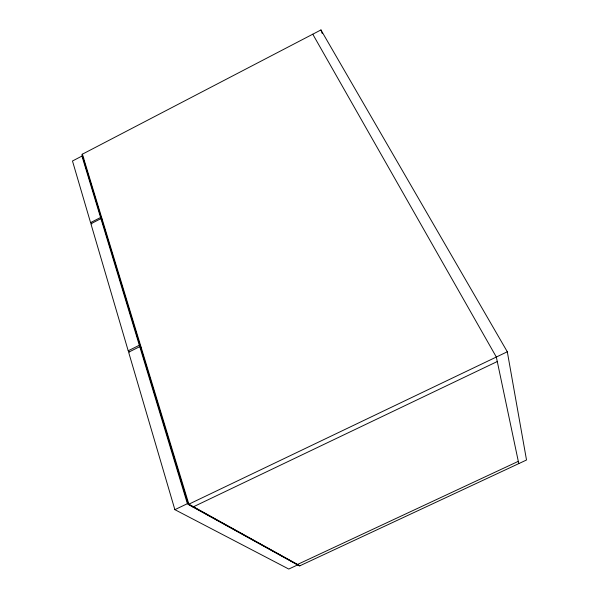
<?xml version="1.0" encoding="UTF-8"?>
<svg xmlns="http://www.w3.org/2000/svg" width="599" height="599" viewBox="0 0 599 599"><rect width="100%" height="100%" fill="white"/><g stroke="black" fill="none" stroke-linecap="round" stroke-linejoin="round"><path stroke-width="0.9" d="M320.937 29.95L81.951 154.407L188.281 504.455L299.5 565.973L526.521 460.002L507.308 351.778L320.937 29.95L322.217 33.447M83.793 158.181L81.951 156.069L72.479 161.004L90.569 222.626L91.872 223.959M90.569 222.626L100.58 217.489L101.867 218.845M102.212 219.99L100.924 218.635L90.906 223.771L128.208 350.789L129.654 351.98M128.208 350.789L139.335 345.256L140.75 346.469M141.184 347.877L139.762 346.656L128.628 352.197L174.871 509.667L288.77 569.05L297.808 564.835L221.742 522.702M174.871 509.667L187.39 503.677L220.103 521.796M188.281 504.455L507.308 351.778M192.923 507.024L497.282 361.519M297.104 564.647L518.307 461.342M299.904 565.778L188.857 504.186L82.377 154.183M312.775 34.203L496.331 357.026L518.786 463.611M81.951 156.069L100.58 217.489M100.924 218.635L139.335 345.256M139.762 346.656L187.39 503.677"/></g></svg>
